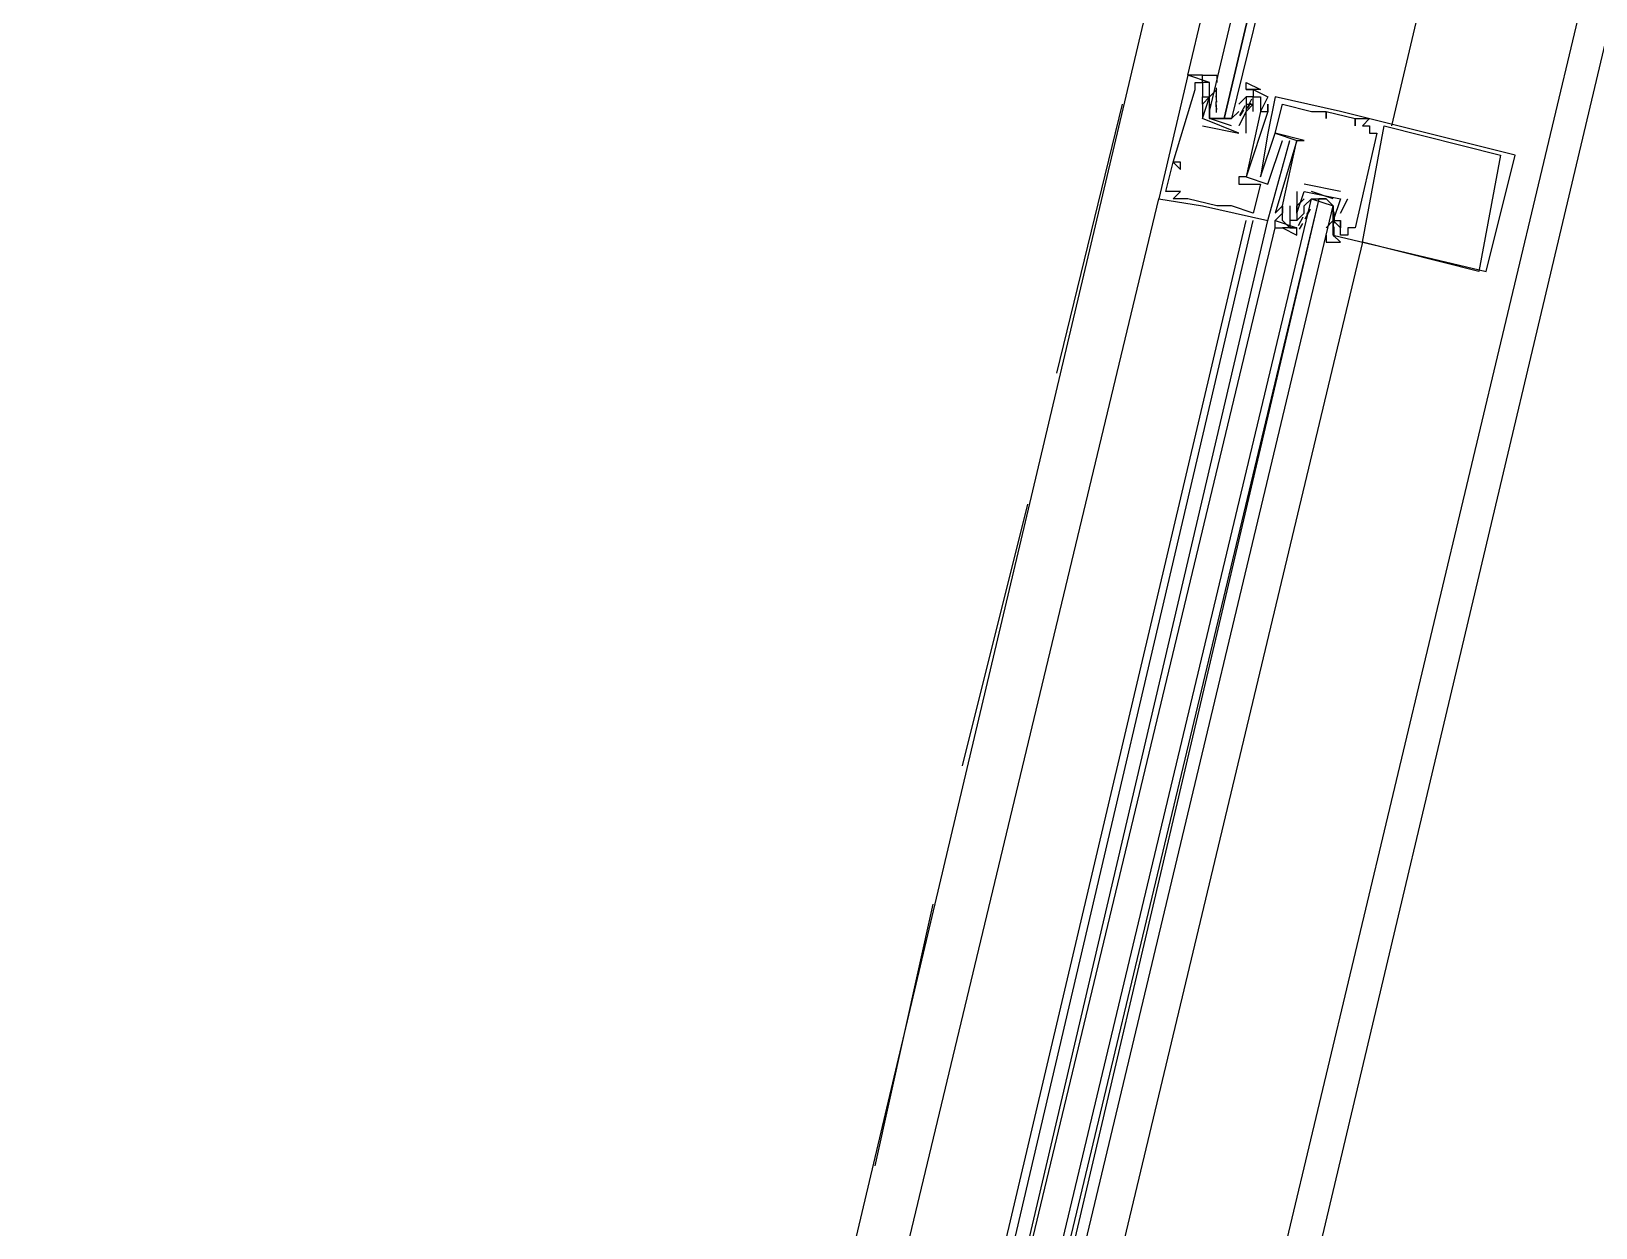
# Model space of a CAD drawing. Header units: feet. Extents: x -84 to 198, y -22 to 181.
# Drawn here: x 114.4 to 117.268, y 69.665 to 71.858 of the extents above; entities that cross this region are included whole.
import ezdxf

# ---------------------------------------------------------------- set-up
doc = ezdxf.new("R2010")
doc.units = ezdxf.units.FT
doc.layers.add('A-LINEA', color=7, linetype='CONTINUOUS')

msp = doc.modelspace()

# ---------------------------------------------------------------- linework, layer by layer
at = {"layer": 'A-LINEA'}
for p, q in [((117.2133, 75.1511), (115.5733, 68.2178)), ((117.2133, 75.1511), (115.5733, 68.2178)), ((117.9733, 74.9778), (116.32, 68.0444)), ((117.9733, 74.9778), (116.32, 68.0444)), ((116.56, 71.7644), (116.52, 71.7778)), ((116.52, 71.7778), (116.52, 71.7778)), ((116.56, 71.7644), (116.52, 71.7778)), ((116.52, 71.7778), (116.52, 71.7778)), ((116.5333, 71.7644), (116.5333, 71.7644)), ((116.5333, 71.7644), (116.5333, 71.7644)), ((116.5333, 71.7511), (116.5333, 71.7511)), ((116.5333, 71.7511), (116.5333, 71.7511)), ((116.5467, 71.7644), (116.5467, 71.7644)), ((116.5467, 71.7644), (116.5467, 71.7644)), ((116.56, 71.7644), (116.56, 71.7644)), ((116.56, 71.7644), (116.56, 71.7644)), ((116.56, 71.7511), (116.56, 71.7511)), ((116.5733, 71.7511), (116.56, 71.7378)), ((116.56, 71.7511), (116.56, 71.7511)), ((116.5733, 71.7511), (116.56, 71.7378)), ((116.5726, 71.736), (116.5723, 71.7543)), ((116.5726, 71.736), (116.5723, 71.7543)), ((116.5733, 71.7511), (116.5733, 71.7511)), ((116.5733, 71.7511), (116.5733, 71.7511)), ((116.6267, 71.7511), (116.6267, 71.7511)), ((116.6267, 71.7511), (116.6267, 71.7511)), ((116.64, 71.7511), (116.64, 71.7511)), ((116.64, 71.7511), (116.64, 71.7511)), ((116.28, 71.2311), (116.4, 71.7244)), ((116.28, 71.2311), (116.4, 71.7244)), ((116.5467, 71.7378), (116.5467, 71.7378)), ((116.5467, 71.7378), (116.5467, 71.7378)), ((116.5467, 71.7378), (116.5467, 71.7378)), ((116.5467, 71.7378), (116.5467, 71.7378)), ((116.5467, 71.7244), (116.5467, 71.7244)), ((116.5467, 71.7244), (116.5467, 71.7244)), ((116.5467, 71.7244), (116.5467, 71.7244)), ((116.5467, 71.7244), (116.5467, 71.7244)), ((116.56, 71.7378), (116.56, 71.7378)), ((116.56, 71.7378), (116.56, 71.7378)), ((116.56, 71.7378), (116.56, 71.7378)), ((116.56, 71.7378), (116.56, 71.7378)), ((116.56, 71.7244), (116.56, 71.7244)), ((116.56, 71.7244), (116.56, 71.7244)), ((116.5725, 71.7088), (116.5719, 71.7292)), ((116.5725, 71.7088), (116.5719, 71.7292)), ((116.5732, 71.728), (116.5722, 71.7398)), ((116.5732, 71.728), (116.5722, 71.7398)), ((116.5732, 71.7146), (116.5722, 71.7265)), ((116.5732, 71.7146), (116.5722, 71.7265)), ((116.5733, 71.7378), (116.5733, 71.7378)), ((116.5733, 71.7378), (116.5733, 71.7378)), ((116.6133, 71.7244), (116.6267, 71.7378)), ((116.6133, 71.7244), (116.6267, 71.7378)), ((116.6133, 71.7244), (116.6133, 71.7244)), ((116.6133, 71.7244), (116.6133, 71.7244)), ((116.6247, 71.7216), (116.615, 71.7036)), ((116.6247, 71.7216), (116.615, 71.7036)), ((116.6267, 71.7378), (116.6267, 71.7378)), ((116.6267, 71.7378), (116.6267, 71.7378)), ((116.6267, 71.7244), (116.6267, 71.7244)), ((116.6267, 71.7244), (116.6267, 71.7244)), ((116.637, 71.7337), (116.6285, 71.7175)), ((116.637, 71.7337), (116.6285, 71.7175)), ((116.6352, 71.7267), (116.6289, 71.7165)), ((116.6352, 71.7267), (116.6289, 71.7165)), ((116.64, 71.7378), (116.64, 71.7378)), ((116.64, 71.7378), (116.64, 71.7378)), ((116.64, 71.7244), (116.64, 71.7244)), ((116.64, 71.7244), (116.64, 71.7244)), ((116.6533, 71.7378), (116.6533, 71.7378)), ((116.6533, 71.7378), (116.6533, 71.7378)), ((116.6667, 71.7378), (116.6667, 71.7378)), ((116.6667, 71.7378), (116.6667, 71.7378)), ((116.6667, 71.7244), (116.6667, 71.7244)), ((116.6667, 71.7244), (116.6667, 71.7244)), ((116.68, 71.7378), (116.68, 71.7378)), ((116.68, 71.7378), (116.68, 71.7378)), ((116.6933, 71.7244), (116.6933, 71.7244)), ((116.6933, 71.7244), (116.6933, 71.7244)), ((116.5467, 71.6978), (116.5467, 71.6978)), ((116.5467, 71.6978), (116.5467, 71.6978)), ((116.5467, 71.6978), (116.5467, 71.6978)), ((116.5467, 71.6978), (116.5467, 71.6978)), ((116.5733, 71.6978), (116.5867, 71.6978)), ((116.5733, 71.6978), (116.5867, 71.6978)), ((116.6, 71.6978), (116.6, 71.6978)), ((116.6, 71.6978), (116.6, 71.6978)), ((116.6133, 71.7111), (116.6133, 71.7111)), ((116.6133, 71.7111), (116.6133, 71.7111)), ((116.6218, 71.7134), (116.6156, 71.7032)), ((116.6218, 71.7134), (116.6156, 71.7032)), ((116.6267, 71.7111), (116.6267, 71.7111)), ((116.6267, 71.7111), (116.6267, 71.7111)), ((116.6267, 71.7111), (116.6267, 71.7111)), ((116.6267, 71.7111), (116.6267, 71.7111)), ((116.64, 71.7111), (116.64, 71.7111)), ((116.64, 71.7111), (116.64, 71.7111)), ((116.6533, 71.7111), (116.6533, 71.7111)), ((116.6533, 71.7111), (116.6533, 71.7111)), ((116.6533, 71.7111), (116.6533, 71.7111)), ((116.6533, 71.7111), (116.6533, 71.7111)), ((116.6667, 71.7111), (116.6667, 71.7111)), ((116.6667, 71.7111), (116.6667, 71.7111)), ((116.6667, 71.7111), (116.6667, 71.7111)), ((116.6667, 71.7111), (116.6667, 71.7111)), ((116.7467, 71.7111), (116.7467, 71.7111)), ((116.7467, 71.7111), (116.7467, 71.7111)), ((116.7733, 71.7111), (116.7733, 71.7111)), ((116.7733, 71.7111), (116.7733, 71.7111)), ((116.7733, 71.7111), (116.7733, 71.7111)), ((116.7733, 71.7111), (116.7733, 71.7111)), ((116.7733, 71.6978), (116.7733, 71.6978)), ((116.7733, 71.6978), (116.7733, 71.6978)), ((116.8, 71.7111), (116.8, 71.7111)), ((116.8, 71.7111), (116.8, 71.7111)), ((116.8267, 71.6978), (116.8267, 71.6978)), ((116.8267, 71.6978), (116.8267, 71.6978)), ((116.8267, 71.6978), (116.8267, 71.6978)), ((116.8267, 71.6978), (116.8267, 71.6978)), ((116.8533, 71.6978), (116.8533, 71.6978)), ((116.8533, 71.6978), (116.8533, 71.6978)), ((116.5467, 71.6844), (116.6133, 71.6711)), ((116.5467, 71.6844), (116.5467, 71.6844)), ((116.5467, 71.6844), (116.6133, 71.6711)), ((116.5467, 71.6844), (116.5467, 71.6844)), ((116.6133, 71.6844), (116.6133, 71.6844)), ((116.6133, 71.6844), (116.6133, 71.6844)), ((116.6133, 71.6844), (116.6133, 71.6844)), ((116.6133, 71.6844), (116.6133, 71.6844)), ((116.6133, 71.6711), (116.6133, 71.6711)), ((116.6133, 71.6711), (116.6133, 71.6711)), ((116.6133, 71.6711), (116.6133, 71.6711)), ((116.6133, 71.6711), (116.6133, 71.6711)), ((116.6267, 71.6711), (116.6267, 71.6711)), ((116.6267, 71.6711), (116.6267, 71.6711)), ((116.6667, 71.6711), (116.6667, 71.6711)), ((116.6667, 71.6711), (116.6667, 71.6711)), ((116.68, 71.6711), (116.68, 71.6711)), ((116.68, 71.6711), (116.68, 71.6711)), ((116.68, 71.6711), (116.68, 71.6711)), ((116.68, 71.6711), (116.68, 71.6711)), ((116.8267, 71.6844), (116.8267, 71.6844)), ((116.8267, 71.6844), (116.8267, 71.6844)), ((116.84, 71.6844), (116.84, 71.6844)), ((116.84, 71.6844), (116.84, 71.6844)), ((116.8533, 71.6844), (116.8533, 71.6844)), ((116.8533, 71.6844), (116.8533, 71.6844)), ((116.8533, 71.6711), (116.8533, 71.6711)), ((116.8533, 71.6711), (116.8533, 71.6711)), ((116.8667, 71.6711), (116.8667, 71.6711)), ((116.8667, 71.6711), (116.8667, 71.6711)), ((116.88, 71.6844), (116.88, 71.6844)), ((116.88, 71.6844), (116.88, 71.6844)), ((116.6933, 71.6578), (116.6933, 71.6578)), ((116.6933, 71.6578), (116.6933, 71.6578)), ((116.7067, 71.6578), (116.7067, 71.6578)), ((116.7067, 71.6578), (116.7067, 71.6578)), ((116.72, 71.6578), (116.72, 71.6578)), ((116.72, 71.6578), (116.72, 71.6578)), ((116.72, 71.6578), (116.72, 71.6578)), ((116.72, 71.6578), (116.72, 71.6578)), ((116.7333, 71.6578), (116.7333, 71.6578)), ((116.7333, 71.6578), (116.7333, 71.6578)), ((116.4933, 71.6178), (116.4933, 71.6178)), ((116.4933, 71.6178), (116.4933, 71.6178)), ((116.4933, 71.6178), (116.4933, 71.6178)), ((116.4933, 71.6178), (116.4933, 71.6178)), ((116.5067, 71.6178), (116.5067, 71.6178)), ((116.5067, 71.6178), (116.5067, 71.6178)), ((117.0933, 71.6311), (117.0933, 71.6311)), ((117.0933, 71.6311), (117.0933, 71.6311)), ((117.12, 71.6311), (117.12, 71.6311)), ((117.12, 71.6311), (117.12, 71.6311)), ((116.5067, 71.6044), (116.5067, 71.6044)), ((116.5067, 71.6044), (116.5067, 71.6044)), ((116.6133, 71.5911), (116.6133, 71.5911)), ((116.6133, 71.5911), (116.6133, 71.5911)), ((116.6133, 71.5778), (116.6133, 71.5778)), ((116.6133, 71.5778), (116.6133, 71.5778)), ((116.6267, 71.5911), (116.6267, 71.5911)), ((116.6267, 71.5911), (116.6267, 71.5911)), ((116.6267, 71.5911), (116.6267, 71.5911)), ((116.6267, 71.5911), (116.6267, 71.5911)), ((116.6533, 71.5911), (116.6533, 71.5911)), ((116.6533, 71.5911), (116.6533, 71.5911)), ((116.6533, 71.5778), (116.6533, 71.5778)), ((116.6533, 71.5778), (116.6533, 71.5778)), ((116.6667, 71.5778), (116.6667, 71.5778)), ((116.6667, 71.5778), (116.6667, 71.5778)), ((116.8, 71.5644), (116.7333, 71.5778)), ((116.7333, 71.5778), (116.7333, 71.5778)), ((116.8, 71.5644), (116.7333, 71.5778)), ((116.7333, 71.5778), (116.7333, 71.5778)), ((115.76, 68.6044), (116.4667, 71.5511)), ((115.76, 68.6044), (116.4667, 71.5511)), ((116.4667, 71.5511), (116.4667, 71.5511)), ((116.4667, 71.5511), (116.4667, 71.5511)), ((116.48, 71.5644), (116.48, 71.5644)), ((116.48, 71.5644), (116.48, 71.5644)), ((116.4933, 71.5644), (116.4933, 71.5644)), ((116.4933, 71.5644), (116.4933, 71.5644)), ((116.4933, 71.5511), (116.4933, 71.5511)), ((116.4933, 71.5511), (116.4933, 71.5511)), ((116.5067, 71.5644), (116.5067, 71.5644)), ((116.5067, 71.5644), (116.5067, 71.5644)), ((116.52, 71.5511), (116.52, 71.5511)), ((116.52, 71.5511), (116.52, 71.5511)), ((116.72, 71.5644), (116.72, 71.5644)), ((116.72, 71.5644), (116.72, 71.5644)), ((116.7333, 71.5644), (116.7333, 71.5644)), ((116.7333, 71.5644), (116.7333, 71.5644)), ((116.7333, 71.5644), (116.7333, 71.5644)), ((116.7333, 71.5644), (116.7333, 71.5644)), ((116.7867, 71.5511), (116.7467, 71.5644)), ((116.7867, 71.5511), (116.7467, 71.5644)), ((116.7467, 71.5511), (116.7467, 71.5511)), ((116.7467, 71.5511), (116.7467, 71.5511)), ((116.76, 71.5511), (116.7733, 71.5511)), ((116.76, 71.5511), (116.7733, 71.5511)), ((116.8, 71.5644), (116.8, 71.5644)), ((116.8, 71.5644), (116.8, 71.5644)), ((116.8, 71.5511), (116.8, 71.5511)), ((116.8, 71.5244), (116.8133, 71.5511)), ((116.8, 71.5511), (116.8, 71.5511)), ((116.8, 71.5511), (116.8, 71.5511)), ((116.8, 71.5244), (116.8133, 71.5511)), ((116.8, 71.5511), (116.8, 71.5511)), ((116.8133, 71.5511), (116.8133, 71.5511)), ((116.8133, 71.5511), (116.8133, 71.5511)), ((116.5467, 71.5378), (116.5467, 71.5378)), ((116.5467, 71.5378), (116.5467, 71.5378)), ((116.5733, 71.5378), (116.5733, 71.5378)), ((116.5733, 71.5378), (116.5733, 71.5378)), ((116.6, 71.5378), (116.6, 71.5378)), ((116.6, 71.5378), (116.6, 71.5378)), ((116.64, 71.5244), (116.64, 71.5244)), ((116.64, 71.5244), (116.64, 71.5244)), ((116.68, 71.5244), (116.68, 71.5244)), ((116.68, 71.5244), (116.68, 71.5244)), ((116.6933, 71.5378), (116.6933, 71.5378)), ((116.6933, 71.5378), (116.6933, 71.5378)), ((116.6933, 71.5378), (116.6933, 71.5378)), ((116.6933, 71.5378), (116.6933, 71.5378)), ((116.6933, 71.5244), (116.6933, 71.5244)), ((116.6933, 71.5244), (116.6933, 71.5244)), ((116.7067, 71.5378), (116.7067, 71.5378)), ((116.7067, 71.5378), (116.7067, 71.5378)), ((116.72, 71.5378), (116.72, 71.5378)), ((116.72, 71.5378), (116.72, 71.5378)), ((116.72, 71.5378), (116.72, 71.5378)), ((116.72, 71.5378), (116.72, 71.5378)), ((116.72, 71.5244), (116.72, 71.5244)), ((116.72, 71.5244), (116.72, 71.5244)), ((116.72, 71.5111), (116.7333, 71.5244)), ((116.72, 71.5244), (116.72, 71.5244)), ((116.72, 71.5244), (116.72, 71.5244)), ((116.72, 71.5111), (116.7333, 71.5244)), ((116.7333, 71.5378), (116.7333, 71.5378)), ((116.7333, 71.5378), (116.7333, 71.5378)), ((116.7333, 71.5244), (116.7333, 71.5244)), ((116.7333, 71.5244), (116.7333, 71.5244)), ((116.7353, 71.5139), (116.7449, 71.5319)), ((116.7353, 71.5139), (116.7449, 71.5319)), ((116.7382, 71.5222), (116.7444, 71.5324)), ((116.7382, 71.5222), (116.7444, 71.5324)), ((116.7867, 71.5244), (116.7867, 71.5244)), ((116.7867, 71.5244), (116.7867, 71.5244)), ((116.7868, 71.5209), (116.7878, 71.5091)), ((116.7868, 71.5209), (116.7878, 71.5091)), ((116.7875, 71.5268), (116.7881, 71.5063)), ((116.7875, 71.5268), (116.7881, 71.5063)), ((116.8, 71.5244), (116.8, 71.5244)), ((116.8, 71.5244), (116.8, 71.5244)), ((115.9333, 68.5644), (116.6267, 71.5111)), ((115.9333, 68.5644), (116.6267, 71.5111)), ((115.9467, 68.5511), (116.64, 71.5111)), ((115.9467, 68.5511), (116.64, 71.5111)), ((115.9733, 68.5511), (116.6667, 71.5111)), ((115.9733, 68.5511), (116.6667, 71.5111)), ((115.9733, 68.5511), (116.68, 71.4978)), ((115.9733, 68.5511), (116.68, 71.4978)), ((116.6667, 71.5111), (116.6667, 71.5111)), ((116.6667, 71.5111), (116.6667, 71.5111)), ((116.68, 71.4978), (116.68, 71.5111)), ((116.68, 71.5111), (116.68, 71.5111)), ((116.68, 71.4978), (116.68, 71.5111)), ((116.68, 71.4978), (116.68, 71.5111)), ((116.68, 71.4978), (116.68, 71.5111)), ((116.68, 71.5111), (116.68, 71.5111)), ((116.68, 71.4978), (116.68, 71.5111)), ((116.68, 71.4978), (116.68, 71.5111)), ((116.6933, 71.5111), (116.6933, 71.5111)), ((116.6933, 71.5111), (116.6933, 71.5111)), ((116.7067, 71.4978), (116.7067, 71.4978)), ((116.7067, 71.4978), (116.7067, 71.4978)), ((116.72, 71.5111), (116.72, 71.5111)), ((116.72, 71.5111), (116.72, 71.5111)), ((116.72, 71.4978), (116.72, 71.4978)), ((116.72, 71.4978), (116.72, 71.4978)), ((116.723, 71.5018), (116.7315, 71.5181)), ((116.723, 71.5018), (116.7315, 71.5181)), ((116.7248, 71.4955), (116.7311, 71.5057)), ((116.7248, 71.4955), (116.7311, 71.5057)), ((116.7867, 71.5111), (116.7733, 71.4978)), ((116.7733, 71.5111), (116.7733, 71.5111)), ((116.7867, 71.5111), (116.7733, 71.4978)), ((116.7733, 71.5111), (116.7733, 71.5111)), ((116.7867, 71.5111), (116.7867, 71.5111)), ((116.7867, 71.5111), (116.7867, 71.5111)), ((116.7867, 71.5111), (116.7867, 71.5111)), ((116.7867, 71.5111), (116.7867, 71.5111)), ((116.7867, 71.4978), (116.7867, 71.4978)), ((116.7867, 71.4978), (116.7867, 71.4978)), ((116.7868, 71.4943), (116.7878, 71.4824)), ((116.7868, 71.4943), (116.7878, 71.4824)), ((116.7874, 71.4996), (116.7877, 71.4813)), ((116.7874, 71.4996), (116.7877, 71.4813)), ((116.8, 71.5111), (116.8, 71.5111)), ((116.8, 71.5111), (116.8, 71.5111)), ((116.8, 71.5111), (116.8, 71.5111)), ((116.8, 71.5111), (116.8, 71.5111)), ((116.8, 71.4978), (116.8, 71.4978)), ((116.8, 71.4978), (116.8, 71.4978)), ((116.8133, 71.4978), (116.8133, 71.4978)), ((116.8133, 71.4978), (116.8133, 71.4978)), ((116.8267, 71.4978), (116.8267, 71.4978)), ((116.8267, 71.4978), (116.8267, 71.4978)), ((116.84, 71.4711), (116.1333, 68.5111)), ((116.84, 71.4711), (116.1333, 68.5111)), ((116.7867, 71.4844), (116.7867, 71.4844)), ((116.7867, 71.4844), (116.7867, 71.4844)), ((116.8, 71.4844), (116.8, 71.4844)), ((116.8, 71.4844), (116.8, 71.4844)), ((116.8133, 71.4844), (116.8133, 71.4844)), ((116.8133, 71.4844), (116.8133, 71.4844)), ((116.84, 71.4711), (116.84, 71.4711)), ((116.84, 71.4711), (116.84, 71.4711)), ((117.0533, 71.4178), (117.0533, 71.4178)), ((117.0533, 71.4178), (117.0533, 71.4178)), ((117.0667, 71.4178), (117.0667, 71.4178)), ((117.0667, 71.4178), (117.0667, 71.4178)), ((116.1067, 70.5111), (116.2267, 70.9911)), ((116.1067, 70.5111), (116.2267, 70.9911)), ((115.9467, 69.7778), (116.0533, 70.2578)), ((115.9467, 69.7778), (116.0533, 70.2578))]:
    msp.add_line(p, q, dxfattribs=at)
for points in [[(117.0933, 59.0178), (114.4, 59.6578), (118.2, 75.6978), (122, 91.7511), (124.68, 91.1111)], [(117.0933, 59.0178), (114.4, 59.6578), (118.2, 75.6978), (122, 91.7511), (124.68, 91.1111)], [(117.68, 75.0444), (117.2667, 73.2711), (116.8933, 71.6844)], [(117.68, 75.0444), (117.2667, 73.2711), (116.8933, 71.6844)], [(116.5467, 71.7778), (116.5467, 71.7778), (116.52, 71.7778), (116.8933, 73.3511)], [(116.5467, 71.7778), (116.5467, 71.7778), (116.52, 71.7778), (116.8933, 73.3511)], [(117, 73.3244), (116.6, 71.6978), (116.5867, 71.6978), (116.9733, 73.3378), (116.5867, 71.6978), (116.5733, 71.6978), (116.56, 71.6978), (116.56, 71.7111), (116.9467, 73.3378)], [(117, 73.3244), (116.6, 71.6978), (116.5867, 71.6978), (116.9733, 73.3378), (116.5867, 71.6978), (116.5733, 71.6978), (116.56, 71.6978), (116.56, 71.7111), (116.9467, 73.3378)], [(116.52, 71.7778), (116.4667, 71.5511), (116.5467, 71.5378), (116.6667, 71.5111), (116.7067, 71.6578)], [(116.52, 71.7778), (116.4667, 71.5511), (116.5467, 71.5378), (116.6667, 71.5111), (116.7067, 71.6578)], [(116.48, 71.5644), (116.4933, 71.6178), (116.5067, 71.6044), (116.5067, 71.6178), (116.4933, 71.6178), (116.5333, 71.7511), (116.5333, 71.7644), (116.5467, 71.7644), (116.5467, 71.7378), (116.5467, 71.7378)], [(116.48, 71.5644), (116.4933, 71.6178), (116.5067, 71.6044), (116.5067, 71.6178), (116.4933, 71.6178), (116.5333, 71.7511), (116.5333, 71.7644), (116.5467, 71.7644), (116.5467, 71.7378), (116.5467, 71.7378)], [(116.5467, 71.7778), (116.5467, 71.7778), (116.52, 71.7778)], [(116.5467, 71.7778), (116.5467, 71.7778), (116.52, 71.7778)], [(116.5467, 71.7778), (116.5467, 71.7778), (116.52, 71.7778)], [(116.5467, 71.7778), (116.5467, 71.7778), (116.52, 71.7778)], [(116.6, 71.6844), (116.56, 71.6978), (116.56, 71.7244), (116.56, 71.7378), (116.56, 71.7511), (116.56, 71.7644), (116.5467, 71.7644), (116.5467, 71.7778), (116.5733, 71.7778), (116.5733, 71.7644)], [(116.6, 71.6844), (116.56, 71.6978), (116.56, 71.7244), (116.56, 71.7378), (116.56, 71.7511), (116.56, 71.7644), (116.5467, 71.7644), (116.5467, 71.7778), (116.5733, 71.7778), (116.5733, 71.7644)], [(116.6133, 71.6711), (116.5467, 71.6978), (116.56, 71.7378), (116.5467, 71.7244), (116.5467, 71.7378), (116.56, 71.7378), (116.56, 71.7511)], [(116.6133, 71.6711), (116.5467, 71.6978), (116.56, 71.7378), (116.5467, 71.7244), (116.5467, 71.7378), (116.56, 71.7378), (116.56, 71.7511)], [(116.6267, 71.7511), (116.6267, 71.7644), (116.6533, 71.7511), (116.64, 71.7511), (116.6267, 71.7511), (116.64, 71.7511), (116.64, 71.7378), (116.6267, 71.7378), (116.6267, 71.7244), (116.6267, 71.7111), (116.6133, 71.6844)], [(116.6267, 71.7511), (116.6267, 71.7644), (116.6533, 71.7511), (116.64, 71.7511), (116.6267, 71.7511), (116.64, 71.7511), (116.64, 71.7378), (116.6267, 71.7378), (116.6267, 71.7244), (116.6267, 71.7111), (116.6133, 71.6844)], [(116.6267, 71.7511), (116.64, 71.7511), (116.6667, 71.7378), (116.6533, 71.7111), (116.6667, 71.7111), (116.6667, 71.7244), (116.6667, 71.7111), (116.6267, 71.5911), (116.6667, 71.5778), (116.6933, 71.6578), (116.6933, 71.6578)], [(116.6267, 71.7511), (116.64, 71.7511), (116.6667, 71.7378), (116.6533, 71.7111), (116.6667, 71.7111), (116.6667, 71.7244), (116.6667, 71.7111), (116.6267, 71.5911), (116.6667, 71.5778), (116.6933, 71.6578), (116.6933, 71.6578)], [(116.64, 71.7111), (116.64, 71.7378), (116.6533, 71.7378), (116.6533, 71.7111), (116.6533, 71.7111), (116.6267, 71.5911), (116.6133, 71.5911), (116.6133, 71.5778), (116.6533, 71.5778), (116.64, 71.5244), (116.6, 71.5378), (116.5733, 71.5378), (116.52, 71.5511), (116.4933, 71.5511), (116.5067, 71.5644), (116.4933, 71.5644), (116.48, 71.5644)], [(116.64, 71.7111), (116.64, 71.7378), (116.6533, 71.7378), (116.6533, 71.7111), (116.6533, 71.7111), (116.6267, 71.5911), (116.6133, 71.5911), (116.6133, 71.5778), (116.6533, 71.5778), (116.64, 71.5244), (116.6, 71.5378), (116.5733, 71.5378), (116.52, 71.5511), (116.4933, 71.5511), (116.5067, 71.5644), (116.4933, 71.5644), (116.48, 71.5644)], [(116.5467, 71.7244), (116.5467, 71.6978), (116.5467, 71.6978)], [(116.5467, 71.7244), (116.5467, 71.6978), (116.5467, 71.6978)], [(116.56, 71.7244), (116.56, 71.6978), (116.6, 71.6978), (116.6133, 71.7111)], [(116.56, 71.7244), (116.56, 71.6978), (116.6, 71.6978), (116.6133, 71.7111)], [(116.6267, 71.7244), (116.64, 71.7244), (116.6267, 71.7111), (116.6133, 71.6844)], [(116.6267, 71.7244), (116.64, 71.7244), (116.6267, 71.7111), (116.6133, 71.6844)], [(116.7867, 71.4844), (117.0667, 71.4178), (117.12, 71.6311), (116.8, 71.7111), (116.68, 71.7378), (116.6667, 71.6711), (116.6533, 71.5911), (116.68, 71.6711), (116.72, 71.6578), (116.68, 71.5244), (116.6933, 71.5378), (116.6933, 71.5244), (116.68, 71.5111), (116.72, 71.4978)], [(116.7867, 71.4844), (117.0667, 71.4178), (117.12, 71.6311), (116.8, 71.7111), (116.68, 71.7378), (116.6667, 71.6711), (116.6533, 71.5911), (116.68, 71.6711), (116.72, 71.6578), (116.68, 71.5244), (116.6933, 71.5378), (116.6933, 71.5244), (116.68, 71.5111), (116.72, 71.4978)], [(116.7067, 71.5378), (116.7067, 71.4978), (116.6933, 71.5111), (116.6933, 71.5378), (116.6933, 71.5378), (116.72, 71.6578), (116.7333, 71.6578), (116.68, 71.6711), (116.6933, 71.7244), (116.7467, 71.7111), (116.7733, 71.7111), (116.7733, 71.6978), (116.7733, 71.7111), (116.8267, 71.6978), (116.8267, 71.6844), (116.8267, 71.6978), (116.8533, 71.6978), (116.84, 71.6844), (116.8533, 71.6844), (116.8533, 71.6711), (116.8667, 71.6711), (116.8267, 71.4978), (116.8133, 71.4978), (116.8133, 71.4844), (116.8, 71.4844), (116.8, 71.5111), (116.8, 71.5111)], [(116.7067, 71.5378), (116.7067, 71.4978), (116.6933, 71.5111), (116.6933, 71.5378), (116.6933, 71.5378), (116.72, 71.6578), (116.7333, 71.6578), (116.68, 71.6711), (116.6933, 71.7244), (116.7467, 71.7111), (116.7733, 71.7111), (116.7733, 71.6978), (116.7733, 71.7111), (116.8267, 71.6978), (116.8267, 71.6844), (116.8267, 71.6978), (116.8533, 71.6978), (116.84, 71.6844), (116.8533, 71.6844), (116.8533, 71.6711), (116.8667, 71.6711), (116.8267, 71.4978), (116.8133, 71.4978), (116.8133, 71.4844), (116.8, 71.4844), (116.8, 71.5111), (116.8, 71.5111)], [(116.6267, 71.6711), (116.6267, 71.7111), (116.6267, 71.7111)], [(116.6267, 71.6711), (116.6267, 71.7111), (116.6267, 71.7111)], [(117.0933, 71.6311), (117.0533, 71.4178), (116.84, 71.4711), (116.88, 71.6844), (117.0933, 71.6311)], [(117.0933, 71.6311), (117.0533, 71.4178), (116.84, 71.4711), (116.88, 71.6844), (117.0933, 71.6311)], [(116.0267, 68.5378), (116.7467, 71.5511), (116.76, 71.5511), (116.04, 68.5378)], [(116.0267, 68.5378), (116.7467, 71.5511), (116.76, 71.5511), (116.04, 68.5378)], [(116.0667, 68.5244), (116.7867, 71.5378), (116.7733, 71.5511), (116.76, 71.5511), (116.0533, 68.5378)], [(116.0667, 68.5244), (116.7867, 71.5378), (116.7733, 71.5511), (116.76, 71.5511), (116.0533, 68.5378)], [(116.7333, 71.5511), (116.72, 71.5378), (116.72, 71.5244), (116.72, 71.5111), (116.7067, 71.5111), (116.7067, 71.4978), (116.72, 71.4978), (116.6933, 71.4978), (116.72, 71.4844), (116.72, 71.4978)], [(116.7333, 71.5511), (116.72, 71.5378), (116.72, 71.5244), (116.72, 71.5111), (116.7067, 71.5111), (116.7067, 71.4978), (116.72, 71.4978), (116.6933, 71.4978), (116.72, 71.4844), (116.72, 71.4978)], [(116.72, 71.5644), (116.72, 71.5378), (116.72, 71.5378)], [(116.72, 71.5244), (116.72, 71.5378), (116.72, 71.5244), (116.7333, 71.5644), (116.8, 71.5511), (116.7867, 71.5111)], [(116.72, 71.5644), (116.72, 71.5378), (116.72, 71.5378)], [(116.72, 71.5244), (116.72, 71.5378), (116.72, 71.5244), (116.7333, 71.5644), (116.8, 71.5511), (116.7867, 71.5111)], [(116.7333, 71.5244), (116.7333, 71.5378), (116.7467, 71.5511), (116.7867, 71.5378), (116.7867, 71.5244), (116.7867, 71.5111)], [(116.7333, 71.5244), (116.7333, 71.5378), (116.7467, 71.5511), (116.7867, 71.5378), (116.7867, 71.5244), (116.7867, 71.5111)], [(116.7733, 71.4844), (116.7733, 71.4711), (116.8, 71.4711), (116.7867, 71.4844), (116.7867, 71.4978), (116.7867, 71.5111), (116.7867, 71.5244), (116.7867, 71.5378)], [(116.7733, 71.4844), (116.7733, 71.4711), (116.8, 71.4711), (116.7867, 71.4844), (116.7867, 71.4978), (116.7867, 71.5111), (116.7867, 71.5244), (116.7867, 71.5378)], [(116.68, 71.4978), (116.6933, 71.4978), (116.6933, 71.4978)], [(116.68, 71.4978), (116.6933, 71.4978), (116.6933, 71.4978)], [(116.68, 71.4978), (116.6933, 71.4978), (116.6933, 71.4978)], [(116.68, 71.4978), (116.6933, 71.4978), (116.6933, 71.4978)], [(116.68, 71.4978), (116.6933, 71.4978), (116.6933, 71.4978)], [(116.68, 71.4978), (116.6933, 71.4978), (116.6933, 71.4978)], [(116.7867, 71.5111), (116.8, 71.5111), (116.8, 71.4978), (116.7867, 71.5111), (116.7867, 71.4978), (116.7867, 71.4978)], [(116.7867, 71.5111), (116.8, 71.5111), (116.8, 71.4978), (116.7867, 71.5111), (116.7867, 71.4978), (116.7867, 71.4978)]]:
    msp.add_lwpolyline(points, dxfattribs=at)

doc.saveas('drawing.dxf')
